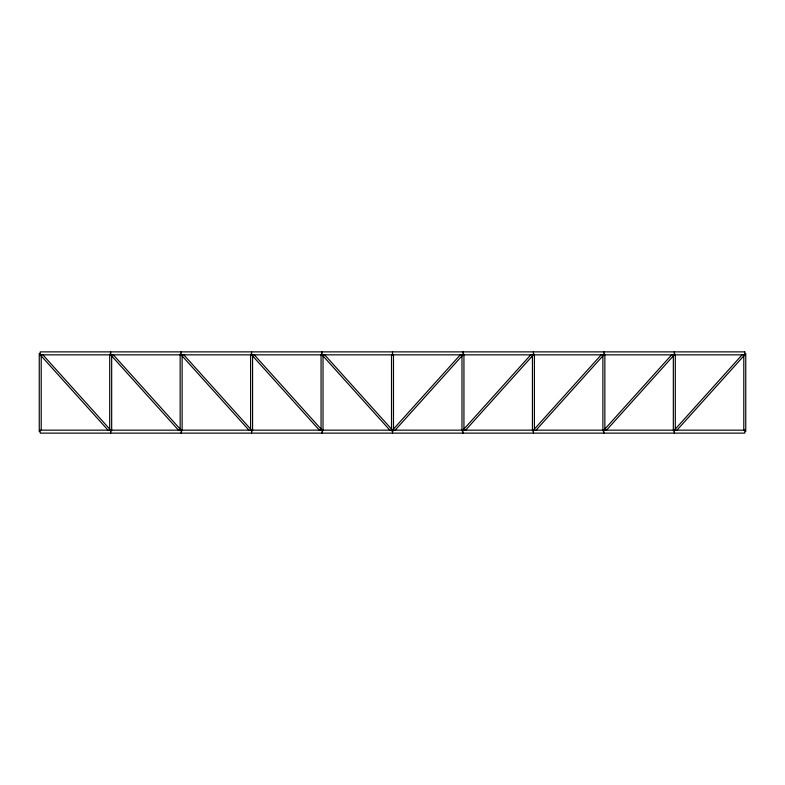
<?xml version="1.0" encoding="UTF-8"?>
<svg xmlns="http://www.w3.org/2000/svg" width="785" height="785" viewBox="0 0 785 785"><rect width="100%" height="100%" fill="white"/><g stroke="black" fill="none" stroke-linecap="round" stroke-linejoin="round"><path stroke-width="1.18" d="M391.774 430.985L460.589 354.526M394.865 430.474L463.68 354.015M462.228 430.985L531.043 354.526M465.319 430.474L534.134 354.015M532.681 430.985L601.496 354.526M535.772 430.474L604.587 354.015M603.135 430.985L671.95 354.526M606.226 430.474L675.041 354.015M673.589 430.985L742.404 354.526M676.68 430.474L745.495 354.015M324.411 354.526L393.226 430.985M321.32 354.015L390.135 430.474M253.957 354.526L322.772 430.985M250.866 354.015L319.681 430.474M183.504 354.526L252.319 430.985M180.413 354.015L249.228 430.474M113.05 354.526L181.865 430.985M109.959 354.015L178.774 430.474M42.596 354.526L111.411 430.985M39.505 354.015L108.32 430.474M745.75 353.358L745.75 431.642M743.797 354.584L743.797 430.415M675.296 354.584L675.296 430.415M674.315 351.876L674.315 354.849M674.315 430.151L674.315 433.124M673.334 354.584L673.334 430.415M604.842 354.584L604.842 430.415M603.861 351.876L603.861 354.849M603.861 430.151L603.861 433.124M602.88 354.584L602.88 430.415M534.389 354.584L534.389 430.415M533.408 351.876L533.408 354.849M533.408 430.151L533.408 433.124M532.426 354.584L532.426 430.415M463.935 354.584L463.935 430.415M462.954 351.876L462.954 354.849M462.954 430.151L462.954 433.124M461.972 354.584L461.972 430.415M393.481 354.584L393.481 430.415M392.5 351.876L392.5 354.849M392.5 430.151L392.5 433.124M391.519 354.584L391.519 430.415M323.027 354.584L323.027 430.415M322.046 351.876L322.046 354.849M322.046 430.151L322.046 433.124M321.065 354.584L321.065 430.415M252.574 354.584L252.574 430.415M251.592 351.876L251.592 354.849M251.592 430.151L251.592 433.124M250.611 354.584L250.611 430.415M182.12 354.584L182.12 430.415M181.139 351.876L181.139 354.849M181.139 430.151L181.139 433.124M180.157 354.584L180.157 430.415M111.666 354.584L111.666 430.415M110.685 351.876L110.685 354.849M110.685 430.151L110.685 433.124M109.704 354.584L109.704 430.415M41.203 354.584L41.203 430.415M39.25 353.358L39.25 431.642M744.769 351.876L40.231 351.876L40.231 354.849L744.769 354.849L744.769 351.876M744.769 430.151L40.231 430.151L40.231 433.124L744.769 433.124L744.769 430.151"/></g></svg>
